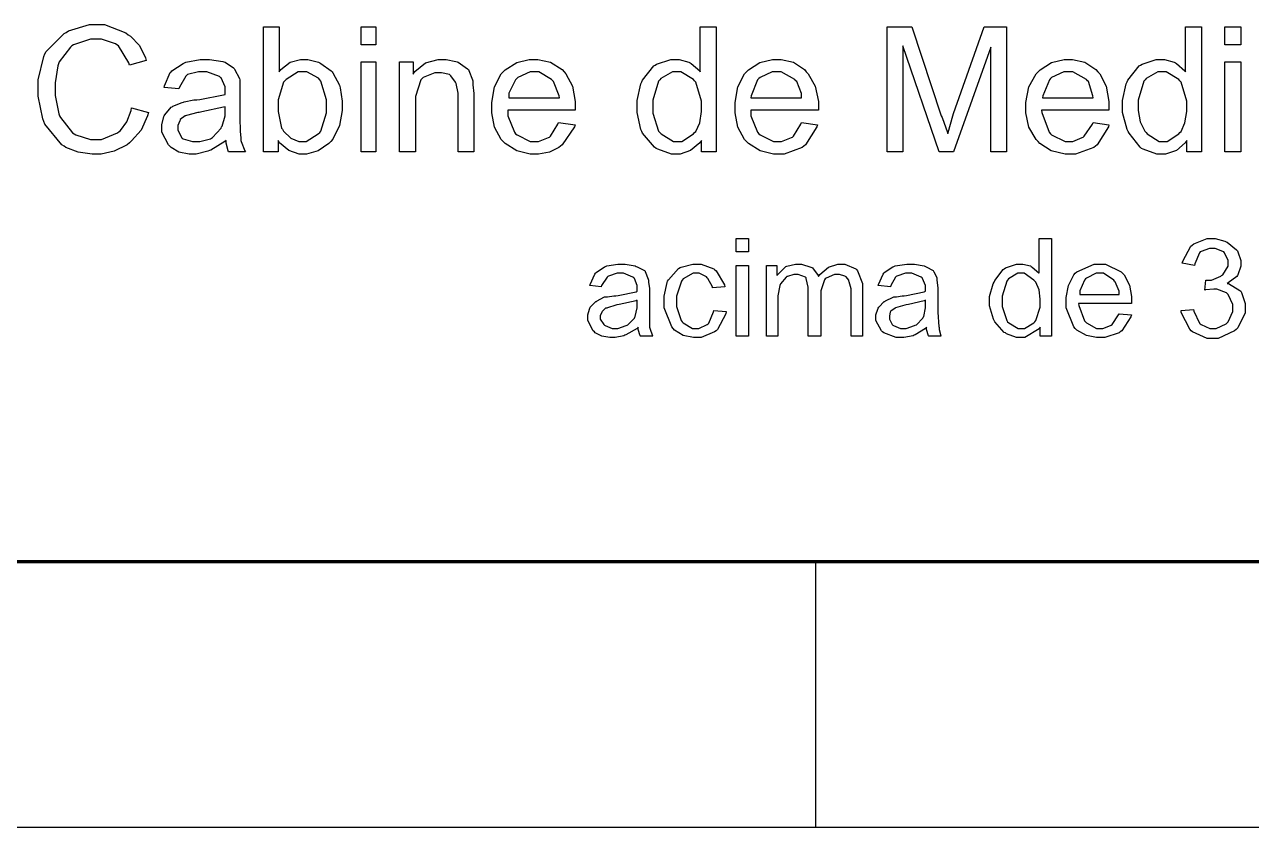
# Model space of a CAD drawing. Header units: metres. Extents: x -593 to 248, y 430 to 1024.
# Drawn here: x -411.5 to -365.29, y 429.57 to 459.81 of the extents above; entities that cross this region are included whole.
import ezdxf

# ---------------------------------------------------------------- set-up
doc = ezdxf.new("R2010")
doc.units = ezdxf.units.M
doc.header["$MEASUREMENT"] = 0
doc.layers.add('C00-00-00-BLACK', color=7, linetype='Continuous')

msp = doc.modelspace()

# ---------------------------------------------------------------- linework, layer by layer
at = {"lineweight": 100}
msp.add_line((238.297, 439.566), (-572.703, 439.566), dxfattribs=at)
for p, q in [((-381.703, 439.566), (-381.703, 429.566)), ((248.297, 429.566), (-592.703, 429.566))]:
    msp.add_line(p, q)
at = {"layer": 'C00-00-00-BLACK'}
for points in [[(-407.463, 456.67), (-406.828, 456.501), (-406.86, 456.374), (-407.109, 455.834), (-407.463, 455.422), (-407.547, 455.357), (-407.633, 455.282), (-408.116, 455.033), (-408.612, 454.931), (-408.778, 454.931), (-408.953, 454.931), (-409.474, 455.001), (-409.935, 455.175), (-410.008, 455.227), (-410.094, 455.281), (-410.731, 456.057), (-410.773, 456.162), (-410.805, 456.257), (-410.984, 457.108), (-410.984, 457.392), (-410.984, 457.72), (-410.773, 458.609), (-410.731, 458.704), (-410.678, 458.789), (-410.01, 459.469), (-409.924, 459.512), (-409.84, 459.565), (-409.044, 459.808), (-408.778, 459.808), (-408.482, 459.808), (-407.676, 459.491), (-407.59, 459.426), (-407.506, 459.374), (-407.172, 459.017), (-406.945, 458.557), (-406.914, 458.45), (-407.547, 458.281), (-407.569, 458.366), (-407.963, 459.002), (-408.016, 459.043), (-408.07, 459.075), (-408.602, 459.254), (-408.778, 459.254), (-409.012, 459.254), (-409.649, 459.043), (-409.712, 459), (-409.766, 458.959), (-410.189, 458.398), (-410.221, 458.324), (-410.243, 458.251), (-410.347, 457.607), (-410.347, 457.392), (-410.347, 457.139), (-410.21, 456.448), (-410.178, 456.374), (-410.146, 456.301), (-409.692, 455.727), (-409.628, 455.696), (-409.565, 455.654), (-409.007, 455.484), (-408.821, 455.484), (-408.599, 455.484), (-407.995, 455.727), (-407.932, 455.78), (-407.878, 455.823), (-407.649, 456.146), (-407.485, 456.575), (-407.463, 456.67)], [(-401.95, 455.016), (-402.502, 455.016), (-402.502, 459.722), (-401.907, 459.722), (-401.907, 458.027), (-401.843, 458.113), (-401.49, 458.387), (-401.105, 458.492), (-400.976, 458.492), (-400.827, 458.492), (-400.423, 458.387), (-400.38, 458.365), (-400.339, 458.344), (-399.946, 458.059), (-399.914, 458.027), (-399.883, 457.986), (-399.64, 457.53), (-399.618, 457.476), (-399.609, 457.424), (-399.534, 456.922), (-399.534, 456.754), (-399.534, 456.565), (-399.635, 455.999), (-399.884, 455.485), (-399.957, 455.399), (-400.032, 455.325), (-400.441, 455.054), (-400.875, 454.931), (-401.018, 454.931), (-401.151, 454.931), (-401.547, 455.059), (-401.897, 455.357), (-401.95, 455.442), (-401.95, 455.016)], [(-398.812, 459.043), (-398.812, 459.722), (-398.261, 459.722), (-398.261, 459.043), (-398.812, 459.043)], [(-386.003, 455.016), (-386.003, 455.442), (-386.057, 455.357), (-386.409, 455.059), (-386.806, 454.931), (-386.938, 454.931), (-387.129, 454.931), (-387.649, 455.111), (-387.701, 455.143), (-387.765, 455.186), (-388.22, 455.716), (-388.252, 455.78), (-388.284, 455.854), (-388.422, 456.498), (-388.422, 456.711), (-388.422, 456.946), (-388.284, 457.571), (-388.252, 457.646), (-388.22, 457.709), (-387.797, 458.249), (-387.744, 458.281), (-387.691, 458.313), (-387.158, 458.492), (-386.979, 458.492), (-386.843, 458.492), (-386.472, 458.387), (-386.429, 458.365), (-386.388, 458.344), (-386.068, 458.059), (-386.046, 458.027), (-386.046, 459.722), (-385.452, 459.722), (-385.452, 455.016), (-386.003, 455.016)], [(-379.007, 455.016), (-379.007, 459.722), (-378.074, 459.722), (-376.97, 456.374), (-376.939, 456.301), (-376.739, 455.738), (-376.717, 455.696), (-376.707, 455.738), (-376.527, 456.374), (-376.504, 456.458), (-375.359, 459.722), (-374.509, 459.722), (-374.509, 455.016), (-375.105, 455.016), (-375.105, 458.958), (-376.504, 455.016), (-377.054, 455.016), (-378.412, 459), (-378.412, 455.016), (-379.007, 455.016)], [(-367.725, 455.016), (-367.725, 455.442), (-367.779, 455.357), (-368.112, 455.059), (-368.521, 454.931), (-368.657, 454.931), (-368.848, 454.931), (-369.369, 455.111), (-369.421, 455.143), (-369.475, 455.186), (-369.898, 455.716), (-369.93, 455.78), (-369.961, 455.854), (-370.141, 456.498), (-370.141, 456.711), (-370.141, 456.946), (-370.004, 457.571), (-369.973, 457.646), (-369.941, 457.709), (-369.518, 458.249), (-369.464, 458.281), (-369.401, 458.313), (-368.876, 458.492), (-368.699, 458.492), (-368.563, 458.492), (-368.192, 458.387), (-368.15, 458.365), (-368.108, 458.344), (-367.79, 458.059), (-367.768, 458.027), (-367.768, 459.722), (-367.172, 459.722), (-367.172, 455.016), (-367.725, 455.016)], [(-366.284, 459.043), (-366.284, 459.722), (-365.688, 459.722), (-365.688, 459.043), (-366.284, 459.043)], [(-403.902, 455.442), (-403.956, 455.399), (-404.484, 455.08), (-404.536, 455.058), (-404.59, 455.037), (-405.028, 454.931), (-405.174, 454.931), (-405.301, 454.931), (-405.679, 455.001), (-405.98, 455.175), (-406.022, 455.227), (-406.076, 455.271), (-406.321, 455.749), (-406.321, 455.908), (-406.321, 456.025), (-406.255, 456.342), (-406.233, 456.374), (-406.212, 456.405), (-405.968, 456.691), (-405.936, 456.711), (-405.905, 456.733), (-405.556, 456.871), (-405.513, 456.881), (-405.482, 456.892), (-405.125, 456.966), (-405.005, 456.966), (-404.888, 456.988), (-404.008, 457.156), (-403.944, 457.177), (-403.944, 457.22), (-403.944, 457.315), (-403.944, 457.347), (-403.944, 457.464), (-404.092, 457.795), (-404.113, 457.815), (-404.156, 457.847), (-404.633, 458.027), (-404.791, 458.027), (-404.94, 458.027), (-405.355, 457.921), (-405.386, 457.899), (-405.418, 457.868), (-405.662, 457.446), (-405.683, 457.392), (-406.233, 457.433), (-406.223, 457.498), (-406.011, 457.996), (-405.979, 458.027), (-405.947, 458.07), (-405.524, 458.344), (-405.471, 458.365), (-405.418, 458.387), (-404.885, 458.492), (-404.706, 458.492), (-404.527, 458.492), (-404.029, 458.419), (-403.987, 458.408), (-403.945, 458.387), (-403.628, 458.176), (-403.606, 458.154), (-403.585, 458.122), (-403.402, 457.774), (-403.391, 457.731), (-403.391, 457.604), (-403.391, 457.316), (-403.391, 457.22), (-403.391, 456.458), (-403.391, 456.292), (-403.371, 455.792), (-403.348, 455.53), (-403.348, 455.442), (-403.339, 455.399), (-403.201, 455.048), (-403.179, 455.016), (-403.817, 455.016), (-403.828, 455.048), (-403.902, 455.344), (-403.902, 455.442)], [(-397.369, 455.016), (-397.369, 458.408), (-396.862, 458.408), (-396.862, 457.942), (-396.799, 458.038), (-396.389, 458.361), (-395.917, 458.492), (-395.758, 458.492), (-395.622, 458.492), (-395.251, 458.419), (-395.208, 458.408), (-395.167, 458.387), (-394.814, 458.143), (-394.781, 458.111), (-394.76, 458.08), (-394.624, 457.731), (-394.613, 457.688), (-394.613, 457.54), (-394.57, 457.205), (-394.57, 457.093), (-394.57, 455.016), (-395.166, 455.016), (-395.166, 457.093), (-395.166, 457.221), (-395.24, 457.582), (-395.25, 457.603), (-395.261, 457.636), (-395.441, 457.879), (-395.462, 457.899), (-395.493, 457.921), (-395.787, 457.985), (-395.885, 457.985), (-396.045, 457.985), (-396.482, 457.815), (-396.523, 457.772), (-396.566, 457.731), (-396.776, 457.094), (-396.776, 456.881), (-396.776, 455.016), (-397.369, 455.016)], [(-391.39, 456.119), (-390.755, 456.035), (-390.786, 455.951), (-391.242, 455.271), (-391.306, 455.227), (-391.369, 455.175), (-391.73, 455.001), (-392.143, 454.931), (-392.281, 454.931), (-392.45, 454.931), (-392.954, 455.054), (-393.395, 455.325), (-393.469, 455.399), (-393.544, 455.474), (-393.793, 455.94), (-393.892, 456.488), (-393.892, 456.67), (-393.892, 456.868), (-393.793, 457.461), (-393.544, 457.954), (-393.469, 458.027), (-393.395, 458.102), (-392.959, 458.372), (-392.484, 458.492), (-392.324, 458.492), (-392.166, 458.492), (-391.687, 458.387), (-391.252, 458.113), (-391.178, 458.027), (-391.104, 457.954), (-390.855, 457.482), (-390.755, 456.904), (-390.755, 456.711), (-390.755, 456.711), (-390.755, 456.616), (-390.755, 456.585), (-393.297, 456.585), (-393.297, 456.363), (-393.043, 455.749), (-393.001, 455.696), (-392.948, 455.654), (-392.448, 455.399), (-392.281, 455.399), (-392.143, 455.399), (-391.76, 455.548), (-391.729, 455.569), (-391.687, 455.601), (-391.412, 456.055), (-391.39, 456.119)], [(-382.23, 456.119), (-381.635, 456.035), (-381.657, 455.951), (-382.081, 455.271), (-382.145, 455.227), (-382.21, 455.175), (-382.892, 454.931), (-383.119, 454.931), (-383.289, 454.931), (-383.794, 455.054), (-384.234, 455.325), (-384.307, 455.399), (-384.381, 455.474), (-384.632, 455.94), (-384.733, 456.488), (-384.733, 456.67), (-384.733, 456.868), (-384.632, 457.461), (-384.381, 457.954), (-384.307, 458.027), (-384.234, 458.102), (-383.8, 458.372), (-383.322, 458.492), (-383.162, 458.492), (-383.005, 458.492), (-382.532, 458.387), (-382.124, 458.113), (-382.061, 458.027), (-381.986, 457.954), (-381.715, 457.482), (-381.592, 456.904), (-381.592, 456.711), (-381.592, 456.711), (-381.592, 456.616), (-381.592, 456.585), (-384.137, 456.585), (-384.137, 456.363), (-383.884, 455.749), (-383.841, 455.696), (-383.789, 455.654), (-383.287, 455.399), (-383.119, 455.399), (-382.983, 455.399), (-382.612, 455.548), (-382.569, 455.569), (-382.538, 455.601), (-382.252, 456.055), (-382.23, 456.119)], [(-371.245, 456.119), (-370.652, 456.035), (-370.674, 455.951), (-371.097, 455.271), (-371.161, 455.227), (-371.224, 455.175), (-371.909, 454.931), (-372.136, 454.931), (-372.308, 454.931), (-372.825, 455.054), (-373.261, 455.325), (-373.324, 455.399), (-373.399, 455.474), (-373.668, 455.94), (-373.79, 456.488), (-373.79, 456.67), (-373.79, 456.868), (-373.668, 457.461), (-373.399, 457.954), (-373.324, 458.027), (-373.25, 458.102), (-372.814, 458.372), (-372.339, 458.492), (-372.179, 458.492), (-372.026, 458.492), (-371.563, 458.387), (-371.15, 458.113), (-371.075, 458.027), (-371.002, 457.954), (-370.753, 457.482), (-370.652, 456.904), (-370.652, 456.711), (-370.652, 456.711), (-370.652, 456.616), (-370.652, 456.585), (-373.195, 456.585), (-373.185, 456.489), (-372.909, 455.749), (-372.856, 455.696), (-372.814, 455.654), (-372.306, 455.399), (-372.136, 455.399), (-372.009, 455.399), (-371.658, 455.548), (-371.626, 455.569), (-371.585, 455.601), (-371.267, 456.055), (-371.245, 456.119)], [(-401.95, 456.754), (-401.95, 456.532), (-401.812, 455.908), (-401.78, 455.865), (-401.739, 455.792), (-401.469, 455.522), (-401.163, 455.399), (-401.061, 455.399), (-400.891, 455.399), (-400.434, 455.686), (-400.38, 455.738), (-400.339, 455.792), (-400.126, 456.483), (-400.126, 456.711), (-400.126, 456.966), (-400.339, 457.679), (-400.38, 457.731), (-400.423, 457.785), (-400.869, 458.027), (-401.018, 458.027), (-401.188, 458.027), (-401.642, 457.742), (-401.695, 457.688), (-401.738, 457.636), (-401.95, 456.975), (-401.95, 456.754)], [(-398.812, 455.016), (-398.812, 458.408), (-398.261, 458.408), (-398.261, 455.016), (-398.812, 455.016)], [(-393.256, 457.05), (-391.347, 457.05), (-391.358, 457.125), (-391.57, 457.657), (-391.602, 457.688), (-391.645, 457.742), (-392.123, 458.027), (-392.281, 458.027), (-392.451, 458.027), (-392.918, 457.815), (-392.959, 457.772), (-393.002, 457.731), (-393.256, 457.221), (-393.256, 457.05)], [(-387.829, 456.711), (-387.829, 456.469), (-387.616, 455.792), (-387.571, 455.738), (-387.519, 455.686), (-387.052, 455.399), (-386.895, 455.399), (-386.736, 455.399), (-386.302, 455.686), (-386.26, 455.738), (-386.217, 455.781), (-386.068, 456.109), (-386.003, 456.531), (-386.003, 456.67), (-386.003, 456.925), (-386.217, 457.636), (-386.26, 457.688), (-386.302, 457.742), (-386.779, 458.027), (-386.938, 458.027), (-387.096, 458.027), (-387.53, 457.774), (-387.571, 457.731), (-387.616, 457.679), (-387.829, 456.954), (-387.829, 456.711)], [(-384.137, 457.05), (-382.23, 457.05), (-382.23, 457.21), (-382.411, 457.657), (-382.442, 457.688), (-382.485, 457.742), (-382.994, 458.027), (-383.162, 458.027), (-383.333, 458.027), (-383.789, 457.815), (-383.841, 457.772), (-383.884, 457.731), (-384.128, 457.125), (-384.137, 457.05)], [(-373.152, 457.05), (-371.245, 457.05), (-371.255, 457.125), (-371.425, 457.657), (-371.457, 457.688), (-371.5, 457.742), (-372.009, 458.027), (-372.179, 458.027), (-372.348, 458.027), (-372.814, 457.815), (-372.856, 457.772), (-372.898, 457.731), (-373.142, 457.125), (-373.152, 457.05)], [(-369.548, 456.711), (-369.548, 456.571), (-369.481, 456.146), (-369.306, 455.792), (-369.252, 455.738), (-369.211, 455.686), (-368.764, 455.399), (-368.615, 455.399), (-368.457, 455.399), (-368.023, 455.686), (-367.98, 455.738), (-367.939, 455.781), (-367.79, 456.109), (-367.725, 456.531), (-367.725, 456.67), (-367.725, 456.925), (-367.939, 457.636), (-367.98, 457.688), (-368.023, 457.742), (-368.498, 458.027), (-368.657, 458.027), (-368.816, 458.027), (-369.253, 457.774), (-369.295, 457.731), (-369.337, 457.679), (-369.548, 456.954), (-369.548, 456.711)], [(-366.284, 455.016), (-366.284, 458.408), (-365.688, 458.408), (-365.688, 455.016), (-366.284, 455.016)], [(-403.944, 456.711), (-403.997, 456.691), (-404.814, 456.523), (-404.921, 456.501), (-404.974, 456.491), (-405.396, 456.385), (-405.428, 456.374), (-405.45, 456.364), (-405.63, 456.226), (-405.64, 456.204), (-405.651, 456.184), (-405.725, 456.009), (-405.725, 455.949), (-405.725, 455.845), (-405.588, 455.558), (-405.556, 455.526), (-405.524, 455.506), (-405.167, 455.399), (-405.047, 455.399), (-404.899, 455.399), (-404.495, 455.506), (-404.452, 455.526), (-404.411, 455.558), (-404.094, 455.908), (-404.072, 455.949), (-404.051, 455.982), (-403.944, 456.371), (-403.944, 456.501), (-403.944, 456.711)], [(-384.689, 451.243), (-384.689, 451.753), (-384.223, 451.753), (-384.223, 451.243), (-384.689, 451.243)], [(-373.24, 448.066), (-373.24, 448.405), (-373.283, 448.341), (-373.823, 448.023), (-374.002, 448.023), (-374.14, 448.023), (-374.511, 448.161), (-374.552, 448.192), (-374.606, 448.214), (-374.957, 448.606), (-374.978, 448.658), (-375, 448.712), (-375.147, 449.213), (-375.147, 449.38), (-375.147, 449.561), (-375.009, 450.047), (-374.978, 450.1), (-374.957, 450.164), (-374.639, 450.587), (-374.594, 450.608), (-374.553, 450.64), (-374.14, 450.778), (-374.002, 450.778), (-373.897, 450.778), (-373.611, 450.714), (-373.579, 450.692), (-373.547, 450.671), (-373.292, 450.461), (-373.281, 450.439), (-373.281, 451.753), (-372.814, 451.753), (-372.814, 448.066), (-373.24, 448.066)], [(-367.937, 449.038), (-367.472, 449.081), (-367.461, 449.018), (-367.247, 448.563), (-367.215, 448.531), (-367.183, 448.511), (-366.858, 448.362), (-366.749, 448.362), (-366.613, 448.362), (-366.242, 448.541), (-366.199, 448.573), (-366.168, 448.615), (-365.985, 448.997), (-365.985, 449.124), (-365.985, 449.263), (-366.168, 449.635), (-366.199, 449.676), (-366.231, 449.708), (-366.588, 449.846), (-366.707, 449.846), (-366.707, 449.846), (-367.014, 449.814), (-367.046, 449.803), (-367.003, 450.185), (-366.982, 450.185), (-366.919, 450.185), (-366.919, 450.185), (-366.792, 450.185), (-366.442, 450.334), (-366.41, 450.354), (-366.369, 450.377), (-366.157, 450.709), (-366.157, 450.819), (-366.157, 450.925), (-366.295, 451.212), (-366.326, 451.243), (-366.358, 451.265), (-366.652, 451.373), (-366.749, 451.373), (-366.867, 451.373), (-367.183, 451.265), (-367.215, 451.243), (-367.247, 451.212), (-367.418, 450.789), (-367.427, 450.735), (-367.895, 450.819), (-367.874, 450.893), (-367.568, 451.458), (-367.514, 451.5), (-367.461, 451.542), (-366.96, 451.753), (-366.792, 451.753), (-366.654, 451.753), (-366.284, 451.648), (-366.241, 451.626), (-366.199, 451.606), (-365.847, 451.319), (-365.815, 451.287), (-365.794, 451.245), (-365.688, 450.926), (-365.688, 450.819), (-365.688, 450.703), (-365.794, 450.386), (-365.815, 450.354), (-365.837, 450.323), (-366.158, 450.08), (-366.199, 450.058), (-366.146, 450.049), (-365.72, 449.794), (-365.688, 449.761), (-365.657, 449.719), (-365.519, 449.304), (-365.519, 449.165), (-365.519, 448.954), (-365.805, 448.383), (-365.858, 448.319), (-365.923, 448.267), (-366.543, 447.98), (-366.749, 447.98), (-366.952, 447.98), (-367.503, 448.235), (-367.557, 448.276), (-367.611, 448.33), (-367.928, 448.965), (-367.937, 449.038)], [(-388.379, 448.405), (-388.422, 448.363), (-388.846, 448.118), (-388.887, 448.107), (-388.919, 448.086), (-389.246, 448.023), (-389.354, 448.023), (-389.456, 448.023), (-389.758, 448.066), (-390.001, 448.194), (-390.032, 448.235), (-390.075, 448.267), (-390.286, 448.655), (-390.286, 448.785), (-390.286, 448.87), (-390.213, 449.092), (-390.202, 449.124), (-390.192, 449.157), (-389.98, 449.371), (-389.948, 449.38), (-389.928, 449.402), (-389.684, 449.54), (-389.652, 449.55), (-389.546, 449.55), (-389.307, 449.592), (-389.228, 449.592), (-389.143, 449.603), (-388.464, 449.74), (-388.422, 449.761), (-388.422, 449.794), (-388.422, 449.865), (-388.422, 449.889), (-388.422, 449.984), (-388.527, 450.248), (-388.548, 450.269), (-388.58, 450.291), (-388.939, 450.439), (-389.058, 450.439), (-389.175, 450.439), (-389.503, 450.334), (-389.524, 450.312), (-389.557, 450.291), (-389.769, 449.973), (-389.779, 449.93), (-390.202, 449.973), (-390.192, 450.015), (-390.021, 450.407), (-389.99, 450.439), (-389.969, 450.47), (-389.652, 450.682), (-389.609, 450.692), (-389.568, 450.714), (-389.153, 450.778), (-389.014, 450.778), (-388.876, 450.778), (-388.496, 450.714), (-388.463, 450.692), (-388.422, 450.682), (-388.147, 450.545), (-388.125, 450.523), (-388.115, 450.502), (-388.01, 450.217), (-387.998, 450.185), (-387.998, 450.09), (-387.956, 449.875), (-387.956, 449.803), (-387.956, 449.165), (-387.956, 448.975), (-387.956, 448.548), (-387.956, 448.405), (-387.946, 448.373), (-387.84, 448.088), (-387.829, 448.066), (-388.295, 448.066), (-388.306, 448.088), (-388.379, 448.326), (-388.379, 448.405)], [(-385.538, 449.038), (-385.072, 448.997), (-385.083, 448.913), (-385.4, 448.319), (-385.452, 448.276), (-385.506, 448.235), (-386.009, 448.023), (-386.175, 448.023), (-386.304, 448.023), (-386.684, 448.097), (-387.012, 448.298), (-387.064, 448.362), (-387.118, 448.425), (-387.403, 449.142), (-387.403, 449.38), (-387.403, 449.572), (-387.297, 450.09), (-387.275, 450.142), (-387.244, 450.196), (-386.863, 450.619), (-386.809, 450.651), (-386.768, 450.673), (-386.324, 450.778), (-386.175, 450.778), (-386.006, 450.778), (-385.538, 450.608), (-385.495, 450.565), (-385.442, 450.534), (-385.137, 450.004), (-385.115, 449.93), (-385.58, 449.889), (-385.591, 449.931), (-385.76, 450.248), (-385.791, 450.269), (-385.813, 450.301), (-386.086, 450.439), (-386.175, 450.439), (-386.313, 450.439), (-386.694, 450.228), (-386.725, 450.185), (-386.757, 450.144), (-386.938, 449.572), (-386.938, 449.38), (-386.938, 449.19), (-386.768, 448.658), (-386.725, 448.615), (-386.694, 448.574), (-386.337, 448.362), (-386.217, 448.362), (-386.101, 448.362), (-385.781, 448.511), (-385.75, 448.531), (-385.718, 448.563), (-385.549, 448.986), (-385.538, 449.038)], [(-384.689, 448.066), (-384.689, 450.735), (-384.223, 450.735), (-384.223, 448.066), (-384.689, 448.066)], [(-383.545, 448.066), (-383.545, 450.735), (-383.162, 450.735), (-383.162, 450.354), (-383.141, 450.386), (-382.854, 450.671), (-382.823, 450.692), (-382.781, 450.703), (-382.463, 450.778), (-382.357, 450.778), (-382.23, 450.778), (-381.882, 450.673), (-381.849, 450.651), (-381.817, 450.641), (-381.603, 450.354), (-381.592, 450.312), (-381.54, 450.397), (-381.218, 450.673), (-380.865, 450.778), (-380.746, 450.778), (-380.597, 450.778), (-380.182, 450.608), (-380.151, 450.565), (-380.119, 450.534), (-379.939, 450.05), (-379.939, 449.889), (-379.939, 448.066), (-380.362, 448.066), (-380.362, 449.761), (-380.362, 449.857), (-380.44, 450.122), (-380.45, 450.142), (-380.45, 450.185), (-380.556, 450.302), (-380.577, 450.312), (-380.599, 450.334), (-380.805, 450.396), (-380.873, 450.396), (-380.99, 450.396), (-381.307, 450.259), (-381.339, 450.226), (-381.37, 450.195), (-381.508, 449.774), (-381.508, 449.634), (-381.508, 448.066), (-381.977, 448.066), (-381.977, 449.803), (-381.977, 449.92), (-382.051, 450.237), (-382.061, 450.269), (-382.083, 450.291), (-382.353, 450.396), (-382.442, 450.396), (-382.528, 450.396), (-382.76, 450.323), (-382.78, 450.312), (-382.812, 450.291), (-383.026, 450.047), (-383.035, 450.015), (-383.046, 449.984), (-383.119, 449.595), (-383.119, 449.464), (-383.119, 448.066), (-383.545, 448.066)], [(-377.52, 448.405), (-377.564, 448.363), (-377.957, 448.118), (-377.989, 448.107), (-378.031, 448.086), (-378.382, 448.023), (-378.497, 448.023), (-378.668, 448.023), (-379.135, 448.194), (-379.177, 448.235), (-379.219, 448.267), (-379.431, 448.655), (-379.431, 448.785), (-379.431, 448.87), (-379.357, 449.092), (-379.346, 449.124), (-379.325, 449.157), (-379.115, 449.371), (-379.092, 449.38), (-379.072, 449.402), (-378.782, 449.54), (-378.751, 449.55), (-378.656, 449.55), (-378.442, 449.592), (-378.37, 449.592), (-378.275, 449.603), (-377.608, 449.74), (-377.566, 449.761), (-377.566, 449.794), (-377.566, 449.865), (-377.566, 449.889), (-377.566, 449.984), (-377.672, 450.248), (-377.693, 450.269), (-377.724, 450.291), (-378.082, 450.439), (-378.201, 450.439), (-378.318, 450.439), (-378.646, 450.334), (-378.667, 450.312), (-378.689, 450.291), (-378.868, 449.973), (-378.878, 449.93), (-379.346, 449.973), (-379.337, 450.015), (-379.157, 450.407), (-379.135, 450.439), (-379.115, 450.47), (-378.794, 450.682), (-378.751, 450.692), (-378.709, 450.714), (-378.264, 450.778), (-378.116, 450.778), (-377.979, 450.778), (-377.608, 450.714), (-377.566, 450.692), (-377.534, 450.682), (-377.278, 450.545), (-377.266, 450.523), (-377.246, 450.502), (-377.14, 450.265), (-377.14, 450.185), (-377.13, 450.175), (-377.097, 449.897), (-377.097, 449.803), (-377.097, 449.165), (-377.097, 448.975), (-377.065, 448.427), (-377.054, 448.405), (-377.054, 448.32), (-376.981, 448.088), (-376.97, 448.066), (-377.436, 448.066), (-377.447, 448.088), (-377.52, 448.326), (-377.52, 448.405)], [(-370.269, 448.912), (-369.803, 448.869), (-369.825, 448.796), (-370.174, 448.267), (-370.226, 448.235), (-370.27, 448.194), (-370.812, 448.023), (-370.991, 448.023), (-371.121, 448.023), (-371.505, 448.097), (-371.862, 448.298), (-371.925, 448.362), (-371.979, 448.425), (-372.263, 449.142), (-372.263, 449.38), (-372.263, 449.529), (-372.173, 449.974), (-371.979, 450.375), (-371.925, 450.439), (-371.862, 450.492), (-371.209, 450.778), (-370.991, 450.778), (-370.779, 450.778), (-370.195, 450.492), (-370.141, 450.439), (-370.078, 450.375), (-369.877, 449.995), (-369.803, 449.566), (-369.803, 449.423), (-369.803, 449.391), (-369.803, 449.321), (-369.803, 449.296), (-371.797, 449.296), (-371.786, 449.222), (-371.573, 448.647), (-371.541, 448.615), (-371.5, 448.574), (-371.119, 448.362), (-370.991, 448.362), (-370.886, 448.362), (-370.59, 448.468), (-370.568, 448.489), (-370.536, 448.511), (-370.291, 448.87), (-370.269, 448.912)], [(-374.681, 449.38), (-374.681, 449.19), (-374.5, 448.658), (-374.468, 448.615), (-374.427, 448.574), (-374.077, 448.362), (-373.959, 448.362), (-373.832, 448.362), (-373.484, 448.574), (-373.451, 448.615), (-373.41, 448.658), (-373.24, 449.168), (-373.24, 449.337), (-373.24, 449.459), (-373.283, 449.82), (-373.41, 450.101), (-373.451, 450.142), (-373.484, 450.185), (-373.841, 450.439), (-373.959, 450.439), (-374.088, 450.439), (-374.436, 450.228), (-374.468, 450.185), (-374.5, 450.144), (-374.681, 449.572), (-374.681, 449.38)], [(-371.753, 449.634), (-370.269, 449.634), (-370.269, 449.762), (-370.419, 450.122), (-370.44, 450.142), (-370.473, 450.185), (-370.861, 450.439), (-370.991, 450.439), (-371.129, 450.439), (-371.5, 450.259), (-371.541, 450.226), (-371.573, 450.185), (-371.753, 449.772), (-371.753, 449.634)], [(-388.422, 449.423), (-388.464, 449.402), (-389.101, 449.264), (-389.186, 449.253), (-389.229, 449.242), (-389.546, 449.135), (-389.567, 449.124), (-389.609, 449.124), (-389.727, 449.008), (-389.736, 448.997), (-389.747, 448.976), (-389.82, 448.833), (-389.82, 448.785), (-389.82, 448.712), (-389.684, 448.511), (-389.652, 448.489), (-389.631, 448.468), (-389.361, 448.362), (-389.27, 448.362), (-389.153, 448.362), (-388.834, 448.468), (-388.802, 448.489), (-388.77, 448.5), (-388.517, 448.753), (-388.506, 448.785), (-388.496, 448.807), (-388.422, 449.142), (-388.422, 449.253), (-388.422, 449.423)], [(-377.566, 449.423), (-377.608, 449.402), (-378.201, 449.264), (-378.285, 449.253), (-378.339, 449.242), (-378.687, 449.135), (-378.708, 449.124), (-378.708, 449.124), (-378.868, 449.008), (-378.878, 448.997), (-378.889, 448.976), (-378.92, 448.833), (-378.92, 448.785), (-378.92, 448.712), (-378.815, 448.511), (-378.794, 448.489), (-378.773, 448.468), (-378.503, 448.362), (-378.412, 448.362), (-378.296, 448.362), (-377.979, 448.468), (-377.946, 448.489), (-377.905, 448.5), (-377.661, 448.753), (-377.65, 448.785), (-377.629, 448.807), (-377.566, 449.142), (-377.566, 449.253), (-377.566, 449.423)]]:
    msp.add_lwpolyline(points, close=True, dxfattribs=at)

doc.saveas('drawing.dxf')
